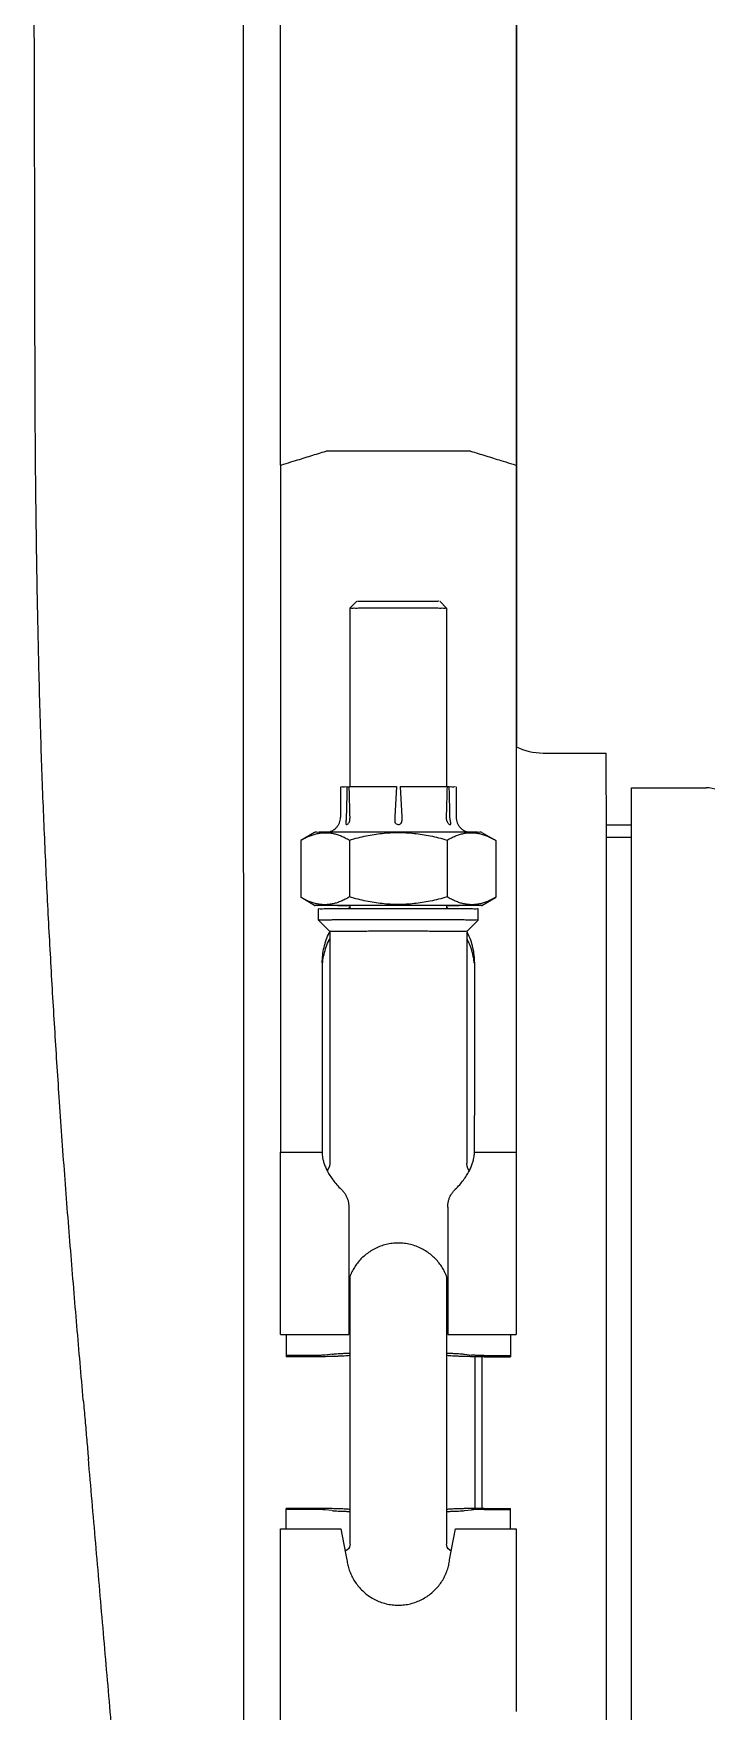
# Model space of a CAD drawing. Header units: millimetres. Extents: x 156850 to 204135, y 56350 to 74150.
# Drawn here: x 158259.4 to 158303.6, y 62185.2 to 62295.5 of the extents above; entities that cross this region are included whole.
import ezdxf

# ---------------------------------------------------------------- set-up
doc = ezdxf.new("R2010")
doc.units = ezdxf.units.MM
doc.header["$LTSCALE"] = 150
doc.layers.add('-----33 Equipment', color=5, linetype='Continuous')

# ---------------------------------------------------------------- blocks, each defined once
blk = doc.blocks.new('X-2F-PLAN$0$A$C73FA2420')
at = {"color": 0, "linetype": 'Continuous'}
for p, q in [((2333.416050703498, 1165.048767130414), (2562.717785771587, 1165.080409029091)), ((2428.505715552834, 1162.660866160993), (2432.449222399853, 1162.661442739482)), ((2432.449222399853, 1162.661442739482), (2432.456107636332, 1162.661443296587)), ((2432.456107636332, 1162.661443296587), (2432.94920408004, 1162.661479851929)), ((2432.94920408004, 1162.661479851929), (2437.909321308485, 1162.661587294831)), ((2437.909321308485, 1162.661587294831), (2437.986403549789, 1162.661586605303)), ((2437.986403549789, 1162.661586605303), (2441.290831138962, 1162.661456297385)), ((2441.290831138962, 1162.661456297385), (2441.44920227828, 1162.661442688492)), ((2441.44920227828, 1162.661442688492), (2442.949197124573, 1162.661151144013)), ((2442.949204090633, 1162.661151135631), (2442.949204090633, 1158.678213426087)), ((2442.949204090633, 1162.275393922988), (2444.296442315797, 1162.275271082413)), ((2444.228197089164, 1160.557470442494), (2444.228197089164, 1162.275399937702)), ((2444.296442315797, 1160.557341588021), (2444.296442315797, 1162.275271082413)), ((2455.724777531228, 1162.275389095594), (2454.268582881079, 1162.275267683028)), ((2454.268582881079, 1160.557338188402), (2454.268582881079, 1162.275267683028)), ((2454.353003876633, 1160.557466991013), (2454.353003876633, 1162.275396486279)), ((2455.724777531228, 1162.661142689874), (2455.724777531228, 1158.161142702214)), ((2455.72478914191, 1162.661142697674), (2457.421651920886, 1162.661450798623)), ((2457.421651920886, 1162.661450798623), (2457.686657727929, 1162.66146887478)), ((2457.686657727929, 1162.66146887478), (2458.324783789809, 1162.661506614299)), ((2458.324783789809, 1162.661506614299), (2458.396584191592, 1162.661510561185)), ((2458.396584191592, 1162.661510561185), (2460.724026059499, 1162.661578550702)), ((2460.724026059499, 1162.661578550702), (2460.742296717712, 1162.661578848085)), ((2460.742296717712, 1162.661578848085), (2465.12474117009, 1162.661506415403)), ((2465.12474117009, 1162.661506415403), (2465.762890641578, 1162.661468864419)), ((2465.762890641578, 1162.661468864419), (2466.215376379318, 1162.661434989132)), ((2466.215376379318, 1162.661434989132), (2466.224763272563, 1162.661434215319)), ((2466.224763272563, 1162.661434215319), (2467.724765391322, 1162.661142718804)), ((2467.724777531228, 1162.661142689874), (2467.724777531228, 1159.911142697383)), ((2512.890043388121, 1162.659568127478), (2467.724777531228, 1162.661073977302)), ((2512.890043381718, 1162.659435999929), (2568.404202220845, 1162.653246996109)), ((2483.948058608919, 1160.410958557914), (2484.461602178751, 1161.300479485712)), ((2488.21947471227, 1161.32693851029), (2484.476995130419, 1161.326939786028)), ((2488.748414983507, 1160.410956921522), (2488.21947471227, 1161.32693851029)), ((2444.155930118286, 1159.259938422882), (2444.205360206077, 1159.721187134506)), ((2454.442399867345, 1159.259934916394), (2454.381253653322, 1159.721183665679)), ((2480.162824654253, 1159.910613964021), (2467.596965505043, 1159.911233468098)), ((2482.224463407882, 1159.411087570828), (2482.97443958791, 1160.161079289799)), ((2482.974551940919, 1160.161135467177), (2483.724543915829, 1160.161135211587)), ((2513.818242659792, 1150.159525783674), (2513.818242659792, 1159.659525758005)), ((2442.949192955391, 1158.679629316321), (2441.356602424174, 1158.37053199939)), ((2482.224559710477, 1159.411135722883), (2466.974722889019, 1159.411140921293)), ((2491.747044116375, 1158.710937161173), (2489.747711246018, 1158.710937842785)), ((2441.356602424174, 1158.37053199939), (2440.924351296737, 1158.287194186414)), ((2459.521760468022, 1158.086143444001), (2441.948042568518, 1158.086149434617)), ((2457.262602067203, 1158.161438271229), (2455.724778008764, 1158.161142705416)), ((2459.327674499014, 1158.161547751573), (2457.262602067203, 1158.161438271229)), ((2460.724026062526, 1158.161578034516), (2459.327674499014, 1158.161547751573)), ((2463.646837224718, 1158.161561112618), (2460.724026062526, 1158.161578034516)), ((2464.109087959863, 1158.161548419797), (2463.646837224718, 1158.161561112618)), ((2483.927513759932, 1158.08613512438), (2483.743840606301, 1158.086135187012)), ((2488.245178209734, 1158.119445508288), (2484.502698627883, 1158.119446784083)), ((2503.49532045552, 1158.086128454015), (2491.754766762722, 1158.086132456199)), ((2491.755233051023, 1158.262713265023), (2491.754903007532, 1158.137727618916)), ((2503.948301089462, 1157.633171812573), (2503.495388402371, 1158.086094480008)), ((2489.515092146932, 1155.148927942908), (2489.499584886478, 1155.149197099381)), ((2489.765257376712, 1155.1364072531), (2489.515092142043, 1155.148927943199)), ((2491.764611412422, 1155.036417684692), (2489.765257376712, 1155.1364072531)), ((2489.507096690126, 1154.67363697791), (2489.515092146932, 1154.673902114679)), ((2489.765257376712, 1154.68641803629), (2489.515092142043, 1154.673902114504)), ((2491.764611412422, 1154.78640692099), (2489.765257376712, 1154.68641803629)), ((2503.948299233685, 1152.189084786631), (2503.495386237744, 1151.736162427929)), ((2440.924351296737, 1151.535770466784), (2441.4854070734, 1151.427491051087)), ((2441.4854070734, 1151.427491051087), (2442.949192961678, 1151.142672998423)), ((2441.487031439086, 1151.427177296719), (2441.545062453952, 1151.532120793709)), ((2459.523081685649, 1151.736143443501), (2441.945882179425, 1151.736149435281)), ((2442.949204090633, 1151.144088859728), (2442.949204090633, 1147.161151177716)), ((2457.262601385126, 1151.661438288807), (2455.724778010743, 1151.661142722995)), ((2455.724777531228, 1151.661142719793), (2455.724777531228, 1147.161142732017)), ((2459.329276551958, 1151.661547815194), (2457.262601385126, 1151.661438288807)), ((2460.724026062526, 1151.661578052095), (2459.329276551958, 1151.661547815194)), ((2464.109087959863, 1151.661548437376), (2460.724026062526, 1151.661578052095)), ((2483.927511435468, 1151.736135124404), (2483.743838444119, 1151.736135186977)), ((2488.245178209734, 1151.703640659398), (2484.502698627883, 1151.703641935077)), ((2491.747041554772, 1151.111327756429), (2489.747708655428, 1151.111328437924)), ((2503.495318290894, 1151.73612845398), (2491.747041767929, 1151.736132458784)), ((2491.755326317623, 1151.559815529385), (2491.754999915021, 1151.684833678592)), ((2444.155930118286, 1150.561153921299), (2444.205360206077, 1150.099718549696)), ((2444.293681112817, 1149.860815953522), (2454.272010946064, 1149.862198737392)), ((2454.442399867345, 1150.561150414811), (2454.381253653322, 1150.099715080927)), ((2482.224556642468, 1150.411135722883), (2466.97470449016, 1150.411140921409)), ((2467.596965505043, 1149.911233495281), (2470.132124107215, 1149.910852005822)), ((2467.724777531228, 1149.911142724624), (2467.724777531228, 1147.161142732017)), ((2480.163973257761, 1149.910614488879), (2470.132124107215, 1149.910852005822)), ((2482.224460339872, 1150.411183874996), (2482.974436008721, 1149.661191644729)), ((2482.974548361613, 1149.661135467177), (2483.724540336523, 1149.661135211587)), ((2444.228197089164, 1149.263349004206), (2444.228197089164, 1147.545419508882)), ((2444.296145959524, 1149.387469537905), (2454.268953571212, 1149.388852841977)), ((2444.296442315797, 1149.263220148219), (2444.296442315797, 1147.54529065371)), ((2454.268582881079, 1149.263216748775), (2454.268582881079, 1147.545287254325)), ((2454.353003876633, 1149.263345552783), (2454.353003876633, 1147.545416057517)), ((2483.948054859182, 1149.4113116769), (2484.461316448869, 1148.522277774115)), ((2488.21947471227, 1148.495328812394), (2484.476995130419, 1148.495330088132)), ((2488.748411233886, 1149.411310040508), (2488.21947471227, 1148.495328812394)), ((2442.949204090633, 1147.545413494227), (2444.296442315797, 1147.54529065371)), ((2455.724777531228, 1147.545408666891), (2454.268582881079, 1147.545287254325)), ((2432.463778295787, 1147.161443959281), (2430.949220659211, 1147.161151209904)), ((2432.949210751336, 1147.161479894421), (2432.463778295787, 1147.161443959281)), ((2437.909321308485, 1147.161587336916), (2432.949210751336, 1147.161479894421)), ((2437.986405595904, 1147.161586647388), (2437.909321308485, 1147.161587336916)), ((2441.290830750135, 1147.161456339527), (2437.986405595904, 1147.161586647388)), ((2441.449202274904, 1147.161442730518), (2441.290830750135, 1147.161456339527)), ((2442.949197121779, 1147.161151186097), (2441.449202274904, 1147.161442730518)), ((2457.421651528217, 1147.161450840707), (2455.724789139349, 1147.161142739817)), ((2457.686664420529, 1147.161468917388), (2457.421651528217, 1147.161450840707)), ((2458.324783789809, 1147.161506656324), (2457.686664420529, 1147.161468917388)), ((2458.396582452115, 1147.161510603211), (2458.324783789809, 1147.161506656324)), ((2460.724026059266, 1147.161578592728), (2458.396582452115, 1147.161510603211)), ((2460.742298766854, 1147.161578890227), (2460.724026059266, 1147.161578592728)), ((2465.12474117009, 1147.161506457487), (2460.742298766854, 1147.161578890227)), ((2465.762897333945, 1147.161468905979), (2465.12474117009, 1147.161506457487)), ((2466.204930600361, 1147.161435892282), (2465.762897333945, 1147.161468905979)), ((2466.224763208185, 1147.161434257403), (2466.204930600361, 1147.161435892282)), ((2467.724765443942, 1147.161142760888), (2466.224763208185, 1147.161434257403)), ((2512.890043388121, 1147.15956816962), (2467.710359563469, 1147.161083146406)), ((2512.091664738837, 1147.144385804888), (2494.374604939716, 1147.143714853679)), ((2568.404201570083, 1147.151864060725), (2512.091664738837, 1147.144385804888)), ((2568.404202188831, 1147.153249049792), (2512.890043381718, 1147.159436061396)), ((2493.967024043668, 1145.395658744092), (2493.967600274598, 1141.234770113311)), ((2409.081126528326, 1141.222510499996), (2488.430246902746, 1141.233499460795)), ((2488.430246902746, 1141.233499460795), (2493.967582485755, 1141.234770110226)), ((2488.430246812059, 1141.234003259277), (2488.430474964669, 1139.586542338075)), ((2489.233949000714, 1139.586322538031), (2489.233949000714, 1141.233646640496)), ((2405.829931242159, 1139.575103196723), (2488.430475038127, 1139.586161942221)), ((2488.430475038127, 1139.586161942221), (2491.681900626048, 1139.586992623401)), ((2491.681914386689, 1139.586992621596), (2491.682594359969, 1134.676992669993))]:
    blk.add_line(p, q, dxfattribs=at)
for points in [[(2466.97474250407, 1159.411141064309), (2466.947421975783, 1159.411649275979), (2466.792213067645, 1159.433700525085), (2466.640275247628, 1159.49000089441), (2466.501400598907, 1159.579530352203), (2466.498786695884, 1159.582192193309)], [(2441.949024368078, 1158.08545306063), (2441.864034597762, 1158.092670554703), (2441.745364523027, 1158.128657677677), (2441.637643075315, 1158.193955751602), (2441.548942731577, 1158.285005444603), (2441.48642582621, 1158.3945360129), (2441.484524419066, 1158.401405404322)], [(2441.545062453952, 1151.532120793709), (2441.634018996498, 1151.625492864114), (2441.744007191272, 1151.693065413798), (2441.866078884923, 1151.729970063781), (2441.949040797539, 1151.736816216377)], [(2466.49914908153, 1150.240452672588), (2466.501438707928, 1150.242784116126), (2466.640353825525, 1150.332321272988), (2466.792322467314, 1150.388609480578), (2466.947537949076, 1150.410636923276), (2466.974723861669, 1150.411140767916)]]:
    blk.add_lwpolyline(points, dxfattribs=at)
for centre, radius, start, end in [((2497.967024005367, 1145.396212693886), 4, 153.8079393795596, 180.0079347455097), ((2489.682594379177, 1134.676715695125), 2, 270.0079347455101, 0.007934745509656838)]:
    blk.add_arc(centre, radius, start, end, dxfattribs=at)
for points, start_tangent, end_tangent in [([(2471.342817049124, 1177.201432027621), (2475.888003732427, 1177.494726451987), (2480.475337079959, 1177.763071774389), (2485.115715567372, 1178.00555716228), (2489.837965136161, 1178.21890311141), (2494.681951272185, 1178.397053118329)], (0.9977454799718446, 0.06711152803700979), (0.9994855728453941, 0.03207163347835817)), ([(2494.681951272185, 1178.397053118329), (2500.187981065712, 1178.549428126717), (2505.562169787241, 1178.658450133807), (2510.81045322842, 1178.733952683921), (2515.796884846641, 1178.776822863903)], (0.9994855732261528, 0.03207162160793864), (0.9999857207099871, 0.005344003751621971)), ([(2515.796884846641, 1178.776822863903), (2520.607811076916, 1178.793054367416), (2525.174284216017, 1178.800393469224), (2529.495765500469, 1178.808716055413), (2533.651188576128, 1178.817095548788)], (0.9999857207341784, 0.005343999241056214), (0.9999991638707424, 0.001293158037712333)), ([(2533.651188576128, 1178.817095548788), (2537.595352494507, 1178.823608965613), (2541.239053830854, 1178.83942015731), (2544.72525121097, 1178.864970586204), (2548.095835211803, 1178.887490316178)], (0.9999991639093663, 0.001293128077263474), (0.9999916850099103, 0.004077978808329348)), ([(2451.418090190971, 1175.6187395046), (2456.303577966057, 1176.038475078123), (2461.237928569783, 1176.447003312525), (2466.238547892426, 1176.837812324287), (2471.342817049124, 1177.201432027621)], (0.9962266194677001, 0.08679010694892705), (0.9977454717920758, 0.06711164964605136)), ([(2404.545313268784, 1171.998553342826), (2409.491473029251, 1172.244494084909), (2414.688751432346, 1172.572473496606), (2420.013940200326, 1172.959925545088), (2425.432096615317, 1173.38943000813), (2430.916416552616, 1173.846676908317), (2436.445892535499, 1174.320444585406), (2442.003595865215, 1174.802143850306), (2447.572802161914, 1175.28349955671)], (0.999142166172626, 0.04141173476120386), (0.9962838676295063, 0.0861304539696841)), ([(2451.418090190855, 1175.6187395046), (2450.09139242745, 1175.503292645386), (2448.810283641331, 1175.392097471107), (2447.572802161914, 1175.28349955671)], (-0.9962266194667657, -0.08679010695569465), (-0.9962838301675244, -0.08613088729853655)), ([(2512.890043388121, 1162.659568127478), (2513.009627003223, 1162.273994118092)], (0.2963208307980667, -0.9550884593770176), (0.2961283309837804, -0.955148162113233)), ([(2513.009627003223, 1162.273994118092), (2513.200009548222, 1161.659575228521), (2513.509410617989, 1160.659556874074), (2513.818242659792, 1159.659525758005)], (0.296128330893407, -0.9551481621412141), (0.2948221897641722, -0.9555521317138411)), ([(2484.113755329628, 1160.510878144822), (2484.207925172755, 1160.776244240289), (2484.328574713552, 1161.046861323121), (2484.461936787819, 1161.300325912016)], (0.2934981571353996, 0.9559596391900631), (0.4900587392044726, 0.8716894126517468)), ([(2484.461936787819, 1161.300325912016), (2484.476995130419, 1161.326939786028)], (0.4900587400892207, 0.8716894121602711), (0.4948122892658297, 0.8689998839894634)), ([(2488.236420247937, 1161.297797033796), (2488.372384011629, 1161.046859904774), (2488.497370795696, 1160.776242681895), (2488.595793700893, 1160.510876500688), (2488.667660386418, 1160.247859842784)], (0.5001178661009879, -0.8659573430628662), (0.21702924372722, -0.9761651025142273)), ([(2444.205360206077, 1159.721187134506), (2444.214618148399, 1159.8514116148), (2444.218561016489, 1159.942042023118), (2444.221920295735, 1160.046999271028), (2444.224617792526, 1160.163840270776), (2444.226590716979, 1160.28984531702), (2444.227793145459, 1160.422081393015), (2444.228197089164, 1160.557470442494)], (0.1065556782594888, 0.9943067370915333), (0, 1.000000000000027)), ([(2444.229699600721, 1158.086133165285), (2444.240229146671, 1158.205190993787), (2444.251060036826, 1158.368768875313), (2444.261032666196, 1158.564975962392), (2444.269998374977, 1158.790887244686), (2444.277823512908, 1159.043134966982), (2444.284391430439, 1159.317958823929), (2444.289604218095, 1159.611262000282), (2444.291128362529, 1159.720132382296)], (0.1034983195511874, 0.9946296284790737), (0.01304157066700024, 0.9999149551021351)), ([(2444.291128362529, 1159.720132382296), (2444.293384164688, 1159.918672225496), (2444.29567491624, 1160.235606938601), (2444.296442315797, 1160.557341588021)], (0.01304157072885762, 0.9999149550991586), (0, 0.9999999999996788)), ([(2454.351146290777, 1158.086121637025), (2454.338119975524, 1158.205187077983), (2454.324721912853, 1158.368764669227), (2454.312385517755, 1158.564971746877), (2454.301294697332, 1158.79088331532), (2454.291614790447, 1159.04313155351), (2454.28349010204, 1159.31795602123), (2454.277041752473, 1159.611259718717), (2454.272365871817, 1159.918670163606), (2454.269532166654, 1160.235604574205), (2454.268582881079, 1160.557338188402)], (-0.1276676982154069, 0.9918169986627847), (0, 0.9999999999993705)), ([(2454.381253653322, 1159.721183665679), (2454.36980133655, 1159.851408444112), (2454.364923921763, 1159.942038779322), (2454.360768421669, 1160.046995822981), (2454.357431559241, 1160.163836566615), (2454.354991004802, 1160.289841422695), (2454.353503567865, 1160.422077528608), (2454.353003876633, 1160.557466991013)], (-0.1314169505845359, 0.991327183679706), (0, 1.000000000000598)), ([(2466.498385389103, 1159.582968918025), (2466.477588461828, 1159.572145704995), (2466.186870704172, 1159.404292765888), (2465.88697572134, 1159.197568279575), (2465.583922009217, 1158.950850028312), (2465.281822657795, 1158.661498753412)], (-0.8884263887551905, -0.4590191191330542), (-0.6936591309393751, -0.7203034152802317)), ([(2467.596487079514, 1159.911233514897), (2467.445398911019, 1159.900938591687), (2467.247618028428, 1159.865722572315), (2467.014324265532, 1159.800908407487), (2466.754973626579, 1159.703606977186), (2466.498385389103, 1159.582968918025)], (-0.9999999878710913, -0.0001557213470149467), (-0.8884263887722433, -0.4590191191342131)), ([(2480.161619266379, 1159.887233318528), (2480.217624239274, 1159.881186328596)], (0.994869150069825, -0.101170026295742), (0.9935352115119666, -0.1135243739108909)), ([(2480.162824654137, 1159.910613964021), (2480.67739792366, 1159.881291599886), (2481.185938964714, 1159.793692552485), (2481.682484806865, 1159.648843880801), (2482.16121266305, 1159.448444449925)], (0.9999999997192517, -2.372860720315042e-05), (0.8993829814946152, -0.4371615863696277)), ([(2480.217624239274, 1159.881186328596), (2480.726165128406, 1159.79358725471), (2481.22271093342, 1159.64873855008), (2481.701440108358, 1159.448338433518), (2481.769873266225, 1159.414378036512)], (0.9935352114841131, -0.1135243742070236), (0.8920892455339032, -0.4518592457805925)), ([(2482.993881303119, 1158.086135558377), (2482.993060605251, 1158.310208300012), (2482.991252149339, 1158.722877830092), (2482.989247877849, 1159.090858166106), (2482.987071288866, 1159.409835075028), (2482.984747901093, 1159.676068844099), (2482.982304953854, 1159.886438126094), (2482.979771088809, 1160.038476533431), (2482.974551940802, 1160.161135481379)], (-0.003541888920450593, 0.9999937274920134), (-0.9998739520189193, -0.01587702986013666)), ([(2483.724543920602, 1160.16113522579), (2483.729763063719, 1160.038476277899), (2483.732296928763, 1159.886437870795), (2483.734739875887, 1159.676068590023), (2483.737063263659, 1159.409834820603), (2483.739239852643, 1159.090857911098), (2483.741244124249, 1158.722877574386), (2483.743052580161, 1158.310208045994), (2483.743873278028, 1158.086135302729)], (0.9998739542298541, 0.01587689069221503), (0.00354188893121876, -0.9999937274910927)), ([(2483.927490875474, 1158.086135200574), (2483.928868697723, 1158.471450786688), (2483.93076327059, 1158.903831602831), (2483.932862983667, 1159.289401703223), (2483.935143219656, 1159.623640630976), (2483.937577245058, 1159.902629740303), (2483.940136522986, 1160.123098138894), (2483.942791048321, 1160.282461036404), (2483.948053935426, 1160.411131243978)], (0.003331678295310513, 0.9999944499441669), (0.9997706154192249, 0.0214176690866121)), ([(2483.948260601843, 1160.411135102389), (2483.953730155481, 1160.282635281794), (2483.956384680816, 1160.123356950411), (2483.958943958743, 1159.902970083582), (2483.961377984146, 1159.624058515881), (2483.963658220135, 1159.289892230416), (2483.965757933329, 1158.904389021278), (2483.967652506079, 1158.472068561183), (2483.969032531488, 1158.08613518608)], (0.9998731628770484, 0.01592664947907725), (0.003331006776880786, -0.9999944521815217)), ([(2484.502698627883, 1158.119446784083), (2484.349789326661, 1158.399525393208), (2484.224802543409, 1158.670142615214), (2484.126379641006, 1158.935508788505), (2484.054512956645, 1159.198525438376), (2484.009962437907, 1159.460872259398), (2483.993587955367, 1159.723193512415), (2484.005758186569, 1159.985514755826), (2484.046104044537, 1160.247861549491)], (-0.5052212356462855, 0.8629898626599602), (0.2020468315200058, 0.9793758613893554)), ([(2484.046104044537, 1160.247861549491), (2484.113755329628, 1160.510878144822)], (0.2020468313486379, 0.9793758614251413), (0.2934981570549169, 0.9559596392116957)), ([(2488.667660386418, 1160.247859842784), (2488.712210904574, 1159.985513015825), (2488.728585385019, 1159.723191761121)], (0.2170292437425028, -0.976165102510753), (0.008012638316996296, -0.9999678982993611)), ([(2488.728585385019, 1159.723191761121), (2488.716415151721, 1159.460870519513)], (0.008012638178226575, -0.9999678983005256), (-0.1000424572335863, -0.994983169078163)), ([(2488.761068195105, 1159.640428526676), (2488.758892597631, 1159.902968447423), (2488.756333319703, 1160.123355314194), (2488.753678794368, 1160.282633645576), (2488.748413684429, 1160.411136166775)], (-0.0163442885660896, 0.9998664231947367), (-0.9999451020825316, -0.01047820694087613)), ([(2488.761326623033, 1159.624056879722), (2488.761068195105, 1159.640428526676)], (-0.01515915139286159, 0.9998850934710699), (-0.01634428692367892, 0.9998664232269712)), ([(2488.762253964087, 1159.548649598786), (2488.761326623033, 1159.624056879722)], (-0.009730360344165542, 0.9999526589224883), (-0.01515915067490193, 0.9998850934776023)), ([(2488.761519862455, 1159.54858868412), (2488.766305923462, 1159.521628437622), (2488.781340299756, 1159.455442800187), (2488.805529654375, 1159.3769331433), (2488.836569226347, 1159.299639239907), (2488.882490424439, 1159.210122900491), (2488.939253017539, 1159.122817796189), (2489.048705150024, 1158.99611063028)], (0.1743528296238854, -0.9846832438924507), (0.7147780323665774, -0.6993513883910587)), ([(2488.768981170258, 1158.086133549805), (2488.767601144966, 1158.472066924907), (2488.765706572216, 1158.904387385002), (2488.763606859022, 1159.289890594082), (2488.762253964087, 1159.548649598786)], (-0.003331006798093738, 0.9999944521808327), (-0.009730360256823632, 0.9999526589237822)), ([(2444.155930118286, 1159.259938422882), (2444.144402420614, 1159.131428418215), (2444.133571530459, 1158.96785053669), (2444.123598901206, 1158.771643449611), (2444.114633192308, 1158.545732167317), (2444.106808054377, 1158.293484445021), (2444.101688979892, 1158.086152344185)], (-0.1065556782013598, -0.9943067371029729), (-0.02220845973732139, -0.9997533617431096)), ([(2454.442399867345, 1159.259934916394), (2454.456659863354, 1159.131425376516), (2454.470057926024, 1158.967847785214), (2454.482394321123, 1158.771640707622), (2454.493485141429, 1158.545729139179), (2454.503165048314, 1158.293480900989), (2454.509497414227, 1158.086150727118)], (0.1314169506290038, -0.9913271836731425), (0.02746886546608203, -0.9996226595229304)), ([(2465.281822657795, 1158.661498753412), (2465.115473782527, 1158.510175666481), (2464.933185064117, 1158.384647200699), (2464.73854649032, 1158.286740258511), (2464.534588647075, 1158.216988480184), (2464.323912598309, 1158.175342402013), (2464.109529407811, 1158.16154846322)], (-0.693659130949443, -0.7203034152722437), (-0.9999999738779175, -0.0002285723541741429)), ([(2482.16121266305, 1159.448444449925), (2482.227007555077, 1159.415819363319)], (0.8993829817186191, -0.4371615858961257), (0.8923758264407705, -0.4512930138665082)), ([(2482.239315664512, 1158.086135739402), (2482.239278181572, 1158.093350699695), (2482.23753750755, 1158.429584127909), (2482.235633611097, 1158.721571026021), (2482.233590434422, 1158.965639489295), (2482.231433672016, 1159.1587202152), (2482.229190446204, 1159.29838510172), (2482.224559710245, 1159.411135735107)], (-0.005165338015200104, 0.999986659578415), (-0.9998738989098732, -0.01588037378513105)), ([(2488.716415151721, 1159.460870519513), (2488.676069293055, 1159.198523732077), (2488.608418009127, 1158.935507145128), (2488.514248168911, 1158.670141057693), (2488.393598628929, 1158.399523975677), (2488.245178209734, 1158.119445508288)], (-0.1000424572566223, -0.9949831690757226), (-0.4948122895574313, -0.8689998838335183)), ([(2489.048705150024, 1158.99611063028), (2489.198574971524, 1158.875388108019), (2489.369187809061, 1158.7854548709), (2489.554488151218, 1158.729833216988), (2489.747711265809, 1158.710937857686)], (0.7147780324528401, -0.6993513883016008), (0.9999999700385791, -0.0002447980029395123)), ([(2491.744222582667, 1158.660175727797), (2491.751722347341, 1158.570693072514), (2491.753516145865, 1158.437648411724), (2491.755233051023, 1158.262713265023)], (0.9984580050788177, -0.05551226975413672), (0.008561836207657176, -0.9999633468105169)), ([(2440.924351296737, 1158.287194186414), (2440.57744707691, 1158.226869480393), (2440.238495537196, 1158.130727145122), (2439.906947034178, 1157.997846760612), (2439.588173291413, 1157.82900970109), (2439.286413404741, 1157.625264326285), (2439.003611092921, 1157.386091247783), (2438.743109929143, 1157.111232059193), (2438.510341343121, 1156.802507787477), (2438.31111494475, 1156.463561806711), (2438.15065844066, 1156.099469776091), (2438.032820257358, 1155.715135911887), (2437.960699641146, 1155.316024636093), (2437.936578978202, 1154.909210568701), (2437.961277437047, 1154.502351482224), (2438.034061309416, 1154.10294648353), (2438.152850653045, 1153.717830667389), (2438.314296156866, 1153.353409792413), (2438.513565163012, 1153.015833743673), (2438.744773237151, 1152.709952277597), (2439.003247671993, 1152.43738494342), (2439.286139814416, 1152.198059337097), (2439.589397872915, 1151.993352537917), (2439.908178792917, 1151.824654369499), (2440.238927102881, 1151.692167615576), (2440.57755595562, 1151.596112244122), (2440.924351296737, 1151.535770466784)], (-0.9928063302376269, -0.1197313268886614), (0.9927909386714713, -0.1198588840747912)), ([(2459.434545387165, 1158.131336488994), (2459.351953015081, 1158.158096699102)], (-0.9473134408328118, 0.3203080467713956), (-0.9551569035495193, 0.2961001344182747)), ([(2459.632996847853, 1158.057288524986), (2459.555529075442, 1158.08787095052), (2459.434545387165, 1158.131336488994)], (-0.9255852030080762, 0.3785393400654372), (-0.9473134409170669, 0.3203080465136123)), ([(2459.68197680579, 1158.036810261779), (2459.632996847853, 1158.057288524986)], (-0.9195757955888595, 0.3929126571884113), (-0.9255852031469283, 0.3785393397373453)), ([(2461.745594762033, 1154.911474301829), (2461.721899358905, 1155.312182468304), (2461.651206761831, 1155.707027970115), (2461.534948440618, 1156.089562270325), (2461.376142892987, 1156.452698846697), (2461.179720556829, 1156.789457250328), (2460.952133912127, 1157.094196765218), (2460.700297022122, 1157.363556718803), (2460.430451723165, 1157.596538468613), (2460.147517522215, 1157.793857205776), (2459.855035410728, 1157.957071244309), (2459.68197680579, 1158.036810261779)], (0, 0.9999999999995834), (-0.9195757957278945, 0.3929126568525146)), ([(2482.239313234459, 1151.736135662824), (2482.240833742893, 1152.105690870318), (2482.242184629547, 1152.517272151017), (2482.243313853396, 1152.958957655123), (2482.244207213633, 1153.425192931085), (2482.24485347583, 1153.910114799917), (2482.245244512917, 1154.407625087595), (2482.245375407278, 1154.911467313708), (2482.245244512917, 1155.415305369825), (2482.24485347583, 1155.912803200132), (2482.244207213633, 1156.397704480682), (2482.243313853396, 1156.86391129659), (2482.242184629547, 1157.305560826731), (2482.240833742893, 1157.71709907183), (2482.239315664512, 1158.086135739402)], (0.005168225832885708, 0.999986644632437), (-0.005165337880270809, 0.9999866595523919)), ([(2482.993879124871, 1151.736135327024), (2482.994652043097, 1151.965223578503), (2482.996007804526, 1152.452332952118), (2482.99711199454, 1152.968269537087), (2482.997951667639, 1153.506984448817), (2482.998516979394, 1154.062161747308), (2482.998801301932, 1154.62729248649), (2482.998801301932, 1155.195751025109), (2482.998516979394, 1155.76087270648), (2482.997951667639, 1156.316031995695), (2482.99711199454, 1156.854720157629), (2482.996007804526, 1157.370621566079), (2482.994652043097, 1157.857687748794), (2482.993881303119, 1158.086135558377)], (0.003542265628944489, 0.9999937261562336), (-0.003541888920090861, 0.9999937274908512)), ([(2483.743873278028, 1158.086135302729), (2483.74464401789, 1157.857687495125), (2483.745999779319, 1157.370621308801), (2483.747103969334, 1156.854719897092), (2483.747943642433, 1156.316031732713), (2483.748508954304, 1155.760872442101), (2483.748793276725, 1155.195750760497), (2483.748793276725, 1154.627292222693), (2483.748508954188, 1154.062161485024), (2483.747943642433, 1153.50698418828), (2483.747103969334, 1152.968269278295), (2483.745999779319, 1152.452332694316), (2483.74464401789, 1151.965223320527), (2483.743871099665, 1151.736135071318)], (0.003541888920921478, -0.9999937274904767), (-0.00354226562831502, -0.9999937261561156)), ([(2483.745950890821, 1158.20140886039), (2483.790202914039, 1158.14745983819)], (0.639646117749568, -0.7686695285027157), (0.6287209588310942, -0.7776309895586992)), ([(2483.790202914039, 1158.14745983819), (2483.837309206254, 1158.088276680617)], (0.6287209593156509, -0.7776309891689493), (0.6167614605030546, -0.787150113286622)), ([(2483.969032531488, 1158.08613518608), (2483.969319726573, 1157.997999412299), (2483.970740048098, 1157.487739601813), (2483.971896818723, 1156.94727145962), (2483.972776476177, 1156.382931480475), (2483.973368707462, 1155.801336034725), (2483.973666569218, 1155.20930379699), (2483.973666569218, 1154.613775804231), (2483.973368707462, 1154.021734077425), (2483.972776476177, 1153.440119764709), (2483.971896818723, 1152.875751762011), (2483.970740048098, 1152.335246768082), (2483.969319726573, 1151.824941709987), (2483.969030328328, 1151.736135034007)], (0.003331006784781106, -0.9999944521777017), (-0.003331678301463487, -0.9999944499478746)), ([(2484.502698627883, 1151.703641935077), (2484.352033765172, 1152.263870575698), (2484.229215593776, 1152.805174058711), (2484.132919219555, 1153.335974135378), (2484.063160238205, 1153.86207456392), (2484.020712055615, 1154.386835165322), (2484.006439704564, 1154.911544629082), (2484.020712066675, 1155.436254084227), (2484.063160260324, 1155.961014661996), (2484.132919251686, 1156.487115040189), (2484.229215633124, 1157.017915038974), (2484.352033786941, 1157.559218333976), (2484.502698627883, 1158.119446784083)], (-0.2773473341787195, 0.9607697207048848), (0.277347384567408, 0.9607697061591455)), ([(2488.245178209734, 1158.119445508288), (2488.395843070117, 1157.559216877329), (2488.518661243026, 1157.017913388612), (2488.614957621903, 1156.487113284587), (2488.684716604883, 1155.961012829095), (2488.727164785494, 1155.436252213723), (2488.741437133169, 1154.911542746006), (2488.727164767566, 1154.386833295401), (2488.684716572054, 1153.862072732416), (2488.614957582671, 1153.335972381814), (2488.51866120589, 1152.805172410619), (2488.395843053702, 1152.26386912103), (2488.245178209734, 1151.703640659398)], (0.2773473341972645, -0.9607697207005728), (-0.277347384568716, -0.9607697061587214)), ([(2488.768978967215, 1151.73613339779), (2488.76926836546, 1151.824940073828), (2488.770688686986, 1152.335245131922), (2488.77184545761, 1152.875750125677), (2488.772725115065, 1153.440118128376), (2488.773317346349, 1154.021732441208), (2488.773615208222, 1154.613774167898), (2488.773615208222, 1155.209302160714), (2488.773317346349, 1155.801334398391), (2488.772725115065, 1156.382929844316), (2488.77184545761, 1156.947269823402), (2488.770688686986, 1157.487737965595), (2488.76926836546, 1157.997997776023), (2488.768981170258, 1158.086133549805)], (0.003331678299279777, 0.9999944499453182), (-0.003331006800245563, 0.9999944521811392)), ([(2489.256940136664, 1158.318758699577), (2489.278802106506, 1158.2570259723), (2489.347590806428, 1158.181111078185), (2489.397120006848, 1158.146744446014), (2489.50719779206, 1158.104503549403)], (-0.2115559253450868, -0.9773658938378955), (0.9811340899041177, -0.1933284708414921)), ([(2489.505294706556, 1158.341986149899), (2489.395384617965, 1158.363303694292), (2489.306114380714, 1158.365314814495), (2489.256940136664, 1158.318758699577)], (-0.9708258429415932, 0.2397857015918946), (-0.2115559253349013, -0.9773658938427287)), ([(2489.505294711445, 1158.341986148909), (2489.587674712879, 1158.324823054194), (2489.671300841728, 1158.313702300831), (2489.755582538201, 1158.308709384932)], (0.9708258430086415, -0.2397857013216165), (0.9997437899397409, -0.02263524871551271)), ([(2489.507197796949, 1158.104503548704), (2489.589544777409, 1158.091461050499), (2489.65369688964, 1158.085582539206)], (0.9811340898526558, -0.1933284711058703), (0.9980154637307522, -0.06296931107907834)), ([(2489.65369688964, 1158.085582539206), (2489.673137393547, 1158.084522382531), (2489.757385319914, 1158.083743506926)], (0.9980154637017029, -0.06296931121625592), (0.9996258022483459, 0.02735425875151119)), ([(2489.755582538201, 1158.308709384932), (2490.421746961307, 1158.293640937482), (2491.088353963685, 1158.278308361012), (2491.755326317623, 1158.262713277887)], (0.999748564982499, -0.02242335422905378), (0.9997222887398035, -0.02356576751233326)), ([(2489.757385319914, 1158.083743506926), (2489.844641702599, 1158.086147560098)], (0.9996199819863227, 0.02756613181630722), (0.9996213584112235, 0.02751617383148268)), ([(2489.844641702599, 1158.086147560098), (2490.423282854026, 1158.101979671395), (2491.089622789528, 1158.119973867317), (2491.73775819235, 1158.137232904031)], (0.9996213584059109, 0.02751617377505183), (0.999650551479237, 0.02643435123821216)), ([(2491.73775819235, 1158.137232904031), (2491.756327930256, 1158.137723856082)], (0.9996505515147757, 0.02643435111300775), (0.9996508315423087, 0.02642375692160762)), ([(2491.756223386154, 1158.137723843218), (2491.756592522957, 1158.086132679775)], (0.007353272679423189, -0.9999729643316133), (0.006961922792197268, -0.9999757655206328)), ([(2491.756592522957, 1158.086132679775), (2491.757774896221, 1157.900154837524), (2491.759198922315, 1157.627080333419), (2491.760478549753, 1157.321744108223), (2491.761598578538, 1156.987773131812), (2491.762545704725, 1156.6291344809), (2491.763308677473, 1156.250088239904), (2491.763878434082, 1155.855136885599), (2491.764248206397, 1155.448971833393), (2491.764413601719, 1155.036416870775)], (0.006961922384313882, -0.9999757655258894), (0.0001505554039918355, -0.999999988667337)), ([(2503.493556926027, 1158.062950742489), (2503.498834372964, 1157.993924705195), (2503.500527707976, 1157.879887978313), (2503.502145093633, 1157.722560052411), (2503.503662945121, 1157.524235123128), (2503.505059128394, 1157.287805214291), (2503.506313284161, 1157.016718006576), (2503.507407123921, 1156.71492656169), (2503.508324697032, 1156.386831678683), (2503.509052623296, 1156.037217719713), (2503.509580287733, 1155.671182843391), (2503.509899996105, 1155.29406466271), (2503.510007086094, 1154.911362409708)], (0.9968834674219869, -0.07888822719273177), (0, -0.9999999999993247)), ([(2503.945888622431, 1157.58494792151), (2503.952133188024, 1157.500035195379), (2503.953603511211, 1157.374218656507), (2503.954989278573, 1157.209557713824), (2503.956268635928, 1157.008649167488), (2503.957421406987, 1156.774661463685), (2503.958429411752, 1156.511284727603), (2503.959276753711, 1156.22267256811), (2503.959950069315, 1155.913376573299), (2503.96043874044, 1155.588274520705), (2503.960735060042, 1155.2524934666), (2503.960834355326, 1154.911328880524)], (0.9987501275759159, -0.04998182347874768), (0, -0.9999999999999285)), ([(2489.459573110333, 1155.14507298969), (2489.405183288269, 1155.128004762926), (2489.315729520284, 1155.057241382601), (2489.265913697542, 1154.911423186015)], (-0.982752606428016, -0.1849251593893584), (4.311598442100243e-09, -0.9999999999997864)), ([(2489.488749495009, 1155.148739362892), (2489.459573110333, 1155.14507298969)], (-0.9979826698329943, -0.06348693318882578), (-0.9827526066413604, -0.1849251582882709)), ([(2489.499585206737, 1155.149178684806), (2489.488749495009, 1155.148739362892)], (-0.9998487476909667, -0.01739200322166055), (-0.9979826699834221, -0.06348693158998504)), ([(2459.688440968399, 1151.788836434309), (2459.855035215965, 1151.86581731349), (2460.147517188219, 1152.029049124802), (2460.430451258901, 1152.226381757006), (2460.700296538998, 1152.459374013124), (2460.952133508632, 1152.728741515486), (2461.179720283719, 1153.033486065688), (2461.376142740599, 1153.370247471088), (2461.534948384506, 1153.733385598229), (2461.651206755894, 1154.115920527023), (2461.721899358323, 1154.510766137799), (2461.745594762033, 1154.911474301829)], (0.9187380413758353, 0.3948675870907006), (0, 1.000000000000225)), ([(2489.265913697542, 1154.911423186015), (2489.287474263576, 1154.812343448226), (2489.35582709033, 1154.725006934488), (2489.507096509216, 1154.673650953977)], (4.305364754512296e-09, -1.000000000002597), (0.9999161799300714, 0.01294732046402774)), ([(2491.764413601719, 1154.786407735082), (2491.76424820628, 1154.373847449722), (2491.763878433965, 1153.967670487822), (2491.763308677357, 1153.572700778488), (2491.762545704609, 1153.193629955174), (2491.761598578421, 1152.834960786917), (2491.760478549637, 1152.500953720824), (2491.759198922198, 1152.195576262602), (2491.757774895988, 1151.922455872293), (2491.756590380566, 1151.736132232298)], (-0.0001505547247530929, -0.9999999886662028), (-0.006962592820564329, -0.999975760858284)), ([(2503.510007086094, 1154.911362409708), (2503.509899996105, 1154.528656745097), (2503.509580287733, 1154.151528379298), (2503.509052623296, 1153.785476693127), (2503.508324697032, 1153.435839544283), (2503.507407123921, 1153.107715429796), (2503.506313284161, 1152.805889138195), (2503.505059128394, 1152.534761976276), (2503.503662945121, 1152.298287588928), (2503.502145093633, 1152.099914304796), (2503.500527707976, 1151.942534853413), (2503.498834372964, 1151.828444181301), (2503.497082232381, 1151.759306134074)], (0, -0.9999999999996738), (-0.9973257114773703, 0.07308505472802886)), ([(2503.960834355326, 1154.911328880524), (2503.960735060042, 1154.570161133888), (2503.96043874044, 1154.234370642225), (2503.959950069315, 1153.909253023507), (2503.959276753711, 1153.599935579288), (2503.958429411869, 1153.311296424887), (2503.957421406987, 1153.04788757459), (2503.956268635928, 1152.813863144082), (2503.954989278573, 1152.612913838413), (2503.953603511211, 1152.448208746791), (2503.952133188024, 1152.322345366178), (2503.950595365954, 1152.237308669195)], (0, -0.9999999999996545), (-0.9988677101411737, 0.04757412773695596)), ([(2444.101666773204, 1151.736145098577), (2444.106808054377, 1151.52779339609), (2444.114633192308, 1151.275516124093), (2444.123598901206, 1151.04957098508), (2444.133571530459, 1150.853326238925), (2444.144402420614, 1150.689707457321), (2444.155930118286, 1150.561153921299)], (0.022184060237206, -0.9997539034534613), (0.1065130634287858, -0.994311303024952)), ([(2444.291124138865, 1150.100773201906), (2444.289604218095, 1150.209325558098), (2444.284391430439, 1150.502648419177), (2444.277823512908, 1150.777497078117), (2444.269998374977, 1151.029774350114), (2444.261032666196, 1151.255719489127), (2444.251060036826, 1151.451964235283), (2444.240229146671, 1151.615583016828), (2444.229545160662, 1151.736161971407)], (-0.01304654326713531, 0.9999148902329632), (-0.103927967460678, 0.9945848267401357)), ([(2454.268582881079, 1149.263216748775), (2454.269532166654, 1149.584953259793), (2454.272365871817, 1149.901896317431), (2454.277041752473, 1150.209321030416), (2454.28349010204, 1150.502644404827), (2454.291614790447, 1150.777493664587), (2454.301294697332, 1151.029771440488), (2454.312385517755, 1151.255716852029), (2454.324721912853, 1151.451961573504), (2454.338119975524, 1151.615580048296), (2454.351337189553, 1151.736165462877)], (0, 1.0000000000004), (0.1281946782696832, 0.991749022921944)), ([(2454.509524884983, 1151.736139642424), (2454.503165048314, 1151.527789852116), (2454.493485141429, 1151.275512076216), (2454.482394321123, 1151.049566664617), (2454.470057926024, 1150.853321943083), (2454.456659863354, 1150.689703468292), (2454.442399867345, 1150.561150414811)], (-0.02743869495211714, -0.999623488129214), (-0.1313647284574201, -0.9913341051908723)), ([(2459.347224381869, 1151.663289664313), (2459.43931550812, 1151.69313703262)], (0.9555607320428178, 0.2947943136984099), (0.946814386229892, 0.3217802325159402)), ([(2459.43931550812, 1151.69313703262), (2459.555528921308, 1151.734995459497), (2459.630098948139, 1151.764400246728)], (0.9468143861759251, 0.3217802326560549), (0.9259074546484902, 0.3777504274170708)), ([(2459.630098948139, 1151.764400246728), (2459.688440968399, 1151.788836434309)], (0.9259074544016153, 0.3777504280432324), (0.9187380411636265, 0.3948675875516893)), ([(2464.109087959863, 1151.661548437376), (2464.323851633118, 1151.647747913084), (2464.53446610854, 1151.606111080619), (2464.738544069463, 1151.536310789117), (2464.933295286261, 1151.438320170622), (2465.115524392109, 1151.312799092615), (2465.281822657795, 1151.161498773727)], (0.999999999490079, -3.19100947042078e-05), (0.6936215307597609, -0.7203396227250367)), ([(2465.281822657795, 1151.161498773727), (2465.583887552726, 1150.872142871376), (2465.886899793753, 1150.625410924316), (2466.186819507624, 1150.418616136594), (2466.477690190892, 1150.250626075198), (2466.498743240722, 1150.239667269692)], (0.6936215307848788, -0.7203396227006194), (0.8884031558302471, -0.4590640834211454)), ([(2482.224558176473, 1150.411135735107), (2482.229190446204, 1150.524033915892), (2482.231433672016, 1150.663770265528), (2482.233590434422, 1150.856919700222), (2482.235633611097, 1151.101053253573), (2482.23753750755, 1151.393100804824), (2482.239278181572, 1151.729389686312), (2482.239313234459, 1151.736135662824)], (0.9998731628772782, 0.01592664944763304), (0.005168225951247654, 0.9999866446772164)), ([(2482.974550151266, 1149.661135481496), (2482.979771088809, 1149.783960726287), (2482.982304953854, 1149.936079855717), (2482.984747901093, 1150.146526963508), (2482.987071288866, 1150.412834749615), (2482.989247877849, 1150.731880998821), (2482.991252149339, 1151.099925185612), (2482.993060605251, 1151.512652328296), (2482.993879124871, 1151.736135327024)], (0.9998731628768592, 0.01592664950243255), (0.003542265659723933, 0.9999937261558168)), ([(2483.743871099665, 1151.736135071318), (2483.743052580161, 1151.51265207259), (2483.741244124249, 1151.099924932409), (2483.739239852643, 1150.731880744803), (2483.737063263776, 1150.412834494608), (2483.734739875887, 1150.146526707918), (2483.732296928763, 1149.936079601117), (2483.729763063719, 1149.783960471395), (2483.724542126176, 1149.66113522579)], (-0.003542265610895372, -0.9999937261577243), (-0.9998731628688844, -0.0159266495023778)), ([(2483.790203987155, 1151.673597298795), (2483.745944837225, 1151.619641775382)], (-0.6287352790843482, -0.7776194113088535), (-0.6396625195180666, -0.7686558795186466)), ([(2483.838235287694, 1151.733959142701), (2483.790203987155, 1151.673597298795)], (-0.6165370884002641, -0.7873258655873807), (-0.6287352794744682, -0.7776194109963149)), ([(2483.948056158377, 1149.411132431589), (2483.942791048321, 1149.539634952787), (2483.940136522986, 1149.698913284228), (2483.937577245058, 1149.919300150999), (2483.935143219656, 1150.1982117187), (2483.932862983667, 1150.532378004224), (2483.93076327059, 1150.91788121342), (2483.928868697723, 1151.350201673398), (2483.927488672314, 1151.736135048617)], (-0.9999451020772999, -0.01047820697231053), (-0.003331006779410904, 0.9999944521821138)), ([(2483.969030328328, 1151.736135034007), (2483.967652506079, 1151.350819447893), (2483.965757933329, 1150.918438631808), (2483.963658220135, 1150.532868531416), (2483.961377984146, 1150.198629603605), (2483.958943958743, 1149.919640494278), (2483.956384680816, 1149.699172095687), (2483.953730155481, 1149.539809198177), (2483.948260601843, 1149.411135132192)], (-0.003331678298851074, -0.9999944499441669), (-0.9998731628795781, -0.01592664948194038)), ([(2484.046104020206, 1149.574684221821), (2484.005758174928, 1149.837098017684), (2483.993587956298, 1150.099486239022), (2484.009962451528, 1150.361874450697), (2484.054512982955, 1150.624288219202), (2484.126379676745, 1150.887371960387), (2484.22480258462, 1151.152805801481), (2484.349789348547, 1151.423491970578), (2484.502698627883, 1151.703641935077)], (-0.201997307248639, 0.979386077023188), (0.5051253418904327, 0.8630459947071364)), ([(2488.245178209734, 1151.703640659398), (2488.393598646158, 1151.42349055229), (2488.514248205931, 1151.152804243087), (2488.608418046148, 1150.887370316312), (2488.676069322741, 1150.624286512611), (2488.716415167321, 1150.361872710695)], (0.494716765019765, -0.869054268967014), (0.1000171183508032, -0.9949857164990858)), ([(2489.048702364904, 1150.826156126917), (2488.935984040727, 1150.694929960417), (2488.8783974814, 1150.605004688783), (2488.829483635724, 1150.506543682481), (2488.797024932224, 1150.420254438883), (2488.774476997554, 1150.339180770912), (2488.761840363964, 1150.275225263904)], (-0.714778509287958, -0.6993509009500419), (-0.1888687109056269, -0.9820023472743505)), ([(2488.762265115627, 1150.275219552685), (2488.763606859022, 1150.532866895199), (2488.765706572216, 1150.918436995475), (2488.767601144966, 1151.350817811675), (2488.768978967215, 1151.73613339779)], (0.009657660731529965, 0.9999533637065746), (0.003331678337797245, 0.9999944499441669)), ([(2489.747708675219, 1151.111328423023), (2489.556140348548, 1151.092758096289), (2489.371051082504, 1151.037573218113), (2489.199635862722, 1150.947577003622), (2489.048702364904, 1150.826156126917)], (-0.9999999702012743, -0.0002441162986243614), (-0.7147785092360269, -0.6993509010033451)), ([(2489.50719779206, 1151.718075018725), (2489.397120032692, 1151.675834245281), (2489.347590829013, 1151.641465439403), (2489.278802117216, 1151.565542188589), (2489.256940118619, 1151.503797566518)], (-0.9811389216448416, -0.1933039483150329), (0.2114567460066297, -0.9773873564608202)), ([(2489.256940118619, 1151.503797566518), (2489.306114363251, 1151.457220853306), (2489.395384592237, 1151.459219692915), (2489.505294706556, 1151.480531790992)], (0.2114567459830777, -0.9773873564590083), (0.9708288222260454, 0.2397736389558213)), ([(2489.505294711445, 1151.480531791982), (2489.587674712529, 1151.497694071382), (2489.67130084231, 1151.508814533474), (2489.755582538201, 1151.5138076843)], (0.9708288222908948, 0.2397736386582488), (0.9997436564168823, 0.02264114504961296)), ([(2489.507197796949, 1151.718075019482), (2489.589544777526, 1151.731115650618), (2489.649963480188, 1151.736751415476)], (0.9811389216478971, 0.1933039482827666), (0.9978043174092242, 0.06623099087980203)), ([(2489.649963480188, 1151.736751415476), (2489.671374778845, 1151.737970558286)], (0.9978043174698811, 0.06623099024265679), (0.9988727042614092, 0.04746915446882036)), ([(2489.671374778845, 1151.737970558286), (2489.673137393082, 1151.738052959321), (2489.757385319914, 1151.738830994)], (0.9988727043416882, 0.04746915531482004), (0.9996256145781953, -0.02736111619019916)), ([(2489.755582538201, 1151.5138076843), (2490.421746961307, 1151.528880063619), (2491.088353963685, 1151.544216552924), (2491.755326317623, 1151.559815529385)], (0.9997484323193184, 0.0224292682439733), (0.9997221516153902, 0.02357158393683141)), ([(2489.757385319914, 1151.738830994), (2489.855874259025, 1151.736117108318)], (0.9996197933637668, -0.02757297061903063), (0.9996213470072504, -0.02751658762936858)), ([(2489.855874259025, 1151.736117108318), (2490.423282854026, 1151.720590259123), (2491.089622789528, 1151.702591467998), (2491.737864274066, 1151.685325135011)], (0.9996213470088795, -0.02751658780689754), (0.9996503696299894, -0.02644122727710552)), ([(2491.737864274066, 1151.685325135011), (2491.756327930256, 1151.684836859873)], (0.9996503696381426, -0.02644122669296948), (0.9996506482461558, -0.02643069081186245)), ([(2491.755233050906, 1151.559815542423), (2491.753516145633, 1151.384825079178), (2491.751722347224, 1151.251722622488), (2491.749863088597, 1151.162089190795)], (-0.008559475266740422, -0.9999633670200669), (-0.9984580051290946, 0.05551226894282053)), ([(2491.756590380566, 1151.736132232298), (2491.756223385921, 1151.684836872912)], (-0.006962593763294869, -0.9999757608550144), (-0.007351531533147337, -0.9999729771286706)), ([(2444.228197089164, 1149.263349004206), (2444.227793145459, 1149.398739579017), (2444.226590716979, 1149.530980195617), (2444.224617792526, 1149.656992692093), (2444.221920295735, 1149.773843878298), (2444.218561016489, 1149.878813811578), (2444.214618148399, 1149.969459109183), (2444.205360206077, 1150.099718549696)], (0, 0.9999999999997888), (-0.1065130634490324, 0.9943113030230981)), ([(2444.296442315797, 1149.263220148219), (2444.29567491624, 1149.584957695391), (2444.293384164688, 1149.901901058911), (2444.291124138865, 1150.100773201906)], (0, 0.9999999999991501), (-0.01304654333329424, 0.9999148902305128)), ([(2454.353003876633, 1149.263345552783), (2454.353503567982, 1149.39873654861), (2454.354991004919, 1149.530977198912), (2454.357431559707, 1149.656989504816), (2454.360768422135, 1149.773840430309), (2454.364923922345, 1149.87881015148), (2454.369801337016, 1149.969455365383), (2454.381253653322, 1150.099715080927)], (0, 1.000000000002349), (0.1313647283754877, 0.991334105202745)), ([(2466.498743240722, 1150.239667269692), (2466.755149683449, 1150.119085858809), (2467.014437879785, 1150.021757362876), (2467.247679845896, 1149.956894340285), (2467.445421870449, 1149.921610668418), (2467.596965505043, 1149.911233495281)], (0.8884031558260037, -0.4590640834562854), (0.9999999383047026, -0.0003512717914938161)), ([(2480.217624239274, 1149.939806784096), (2480.162770377123, 1149.933879604214)], (-0.993540528288464, -0.1134778333686124), (-0.9948480671232884, -0.1013771343293197)), ([(2482.161214912659, 1150.372689760581), (2481.68248747685, 1150.172312900599), (2481.185941820499, 1150.027487508778), (2480.677400094923, 1149.939912182977), (2480.163973257877, 1149.910614109773)], (-0.8993995276049326, -0.4371275440220922), (-0.9999999734502492, -0.000230434866285421)), ([(2481.772352105007, 1150.407797798223), (2481.701440108358, 1150.372584261408), (2481.22271093342, 1150.172206863994), (2480.726165128406, 1150.027381724096), (2480.217624239274, 1149.939806784096)], (-0.8918368399830764, -0.4523572159800566), (-0.9935405283303872, -0.1134778329217341)), ([(2482.227500591427, 1150.405559983628), (2482.161214912659, 1150.372689760581)], (-0.8923393912876325, -0.4513650526397257), (-0.8993995277899671, -0.4371275436528049)), ([(2488.728585383738, 1150.099484487728), (2488.71221088653, 1149.837096277799), (2488.667660354404, 1149.574682515522)], (-0.00801065967693912, -0.9999679141514641), (-0.2169765542246463, -0.976176815395167)), ([(2488.716415167321, 1150.361872710695), (2488.728585383738, 1150.099484487728)], (0.1000171182223357, -0.9949857165126217), (-0.008010659574311345, -0.9999679141527821)), ([(2488.748415907263, 1149.411137354327), (2488.753678794368, 1149.539807562018), (2488.756333319703, 1149.699170459528), (2488.758892597631, 1149.919638858119), (2488.761081171688, 1150.183042688877)], (0.9997706154166571, 0.02141766916790748), (0.01628612961588008, 0.9998673721968916)), ([(2488.761081171688, 1150.183042688877), (2488.761326623033, 1150.198627967387)], (0.01628613194836477, 0.9998673721574229), (0.01515100498946436, 0.9998852169491516)), ([(2488.761326623033, 1150.198627967387), (2488.762265115627, 1150.275219552685)], (0.01515100500913046, 0.9998852169383738), (0.009657660804261663, 0.9999533637075205)), ([(2513.818242659792, 1150.159525783674), (2513.509410617989, 1149.159523054783), (2513.200009548222, 1148.159532952297), (2513.009268587222, 1147.543975333625)], (-0.2948298496081742, -0.9555497683429255), (-0.2961365000212839, -0.9551456293957881)), ([(2484.113755295519, 1149.311600425979), (2484.046104020206, 1149.574684221821)], (-0.2934296125561139, 0.9559806810147551), (-0.2019973070400555, 0.9793860770653682)), ([(2484.460423933109, 1148.524644198595), (2484.328574692248, 1148.775480198907), (2484.207925133058, 1149.04616650712), (2484.113755295519, 1149.311600425979)], (-0.4894763182843627, 0.8720165903458741), (-0.293429612707301, 0.955980680968667)), ([(2484.476995130419, 1148.495330088132), (2484.460423933109, 1148.524644198595)], (-0.4947167637080104, 0.8690542697145155), (-0.4894763184580493, 0.8720165902501001)), ([(2488.667660354404, 1149.574682515522), (2488.595793662011, 1149.311598782602), (2488.497370757046, 1149.046164949599), (2488.372383993817, 1148.775478781317), (2488.236114001018, 1148.523947380309)], (-0.2169765542938508, -0.9761768153816047), (-0.5001163187440504, -0.86595823671016)), ([(2513.009268587222, 1147.543975333625), (2512.890043388121, 1147.15956816962)], (-0.2961365001498444, -0.9551456293565821), (-0.2963284124616384, -0.9550861070954828))]:
    blk.add_spline(points, degree=3, dxfattribs=dict(at, start_tangent=start_tangent, end_tangent=end_tangent))
blk = doc.blocks.new('X-2F-PLAN$0$zw$C47F')
at = {"layer": '-----33 Equipment'}
blk.add_blockref('X-2F-PLAN$0$A$C73FA2420', (2898.048655769322, 848.0194521513768), dxfattribs=at)

msp = doc.modelspace()

# ---------------------------------------------------------------- block references
at = {"layer": '-----33 Equipment', "rotation": 90.00000000000001}
msp.add_blockref('X-2F-PLAN$0$zw$C47F', (160286.2969182887, 56856.21575695537), dxfattribs=at)

doc.saveas('drawing.dxf')
